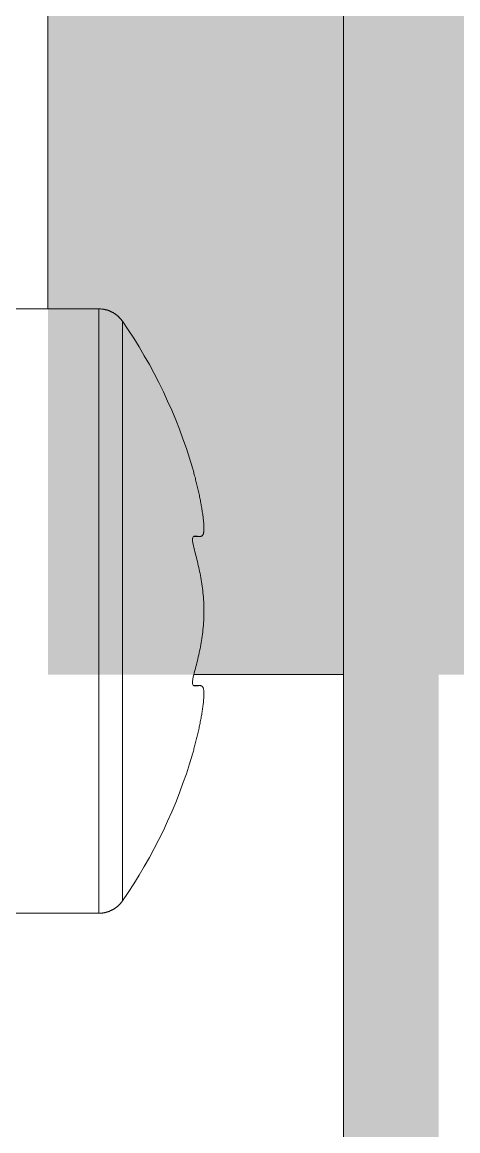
# Model space of a CAD drawing. Header units: millimetres. Extents: x 27500 to 33280, y -10980 to 420.
# Drawn here: x 28987.7 to 28994.55, y -6159.67 to -6142.24 of the extents above; entities that cross this region are included whole.
import ezdxf

# ---------------------------------------------------------------- set-up
doc = ezdxf.new("R2010")
doc.units = ezdxf.units.MM
doc.layers.add('CQEN_DETAIL', color=7, linetype='Continuous', lineweight=5, true_color=0x464d50)
doc.layers.add('CQEN_HARDWARE', color=7, linetype='Continuous', lineweight=5, true_color=0x848c8f)
doc.layers.add('LAYOUT_PARAMETERS', color=7, linetype='Continuous', plot=False)
doc.styles.add('LAYOUT_CONTACTOR_ARIAL', font='arial.ttf')
doc.styles.get("Standard").update_dxf_attribs({"font": 'arial.ttf'})

# ---------------------------------------------------------------- blocks, each defined once
blk = doc.blocks.new('SX_DYN_PLASTRON_KIT_G001')
at = {"layer": 'CQEN_HARDWARE'}
h = blk.add_hatch(color=256, dxfattribs=at)
h.paths.add_polyline_path([(21.253, 85.2), (21.253, 62.8), (21.246, 62.62), (21.225, 62.44), (21.19, 62.263), (21.141, 62.089), (21.078, 61.92), (21.003, 61.756), (20.914, 61.598), (20.814, 61.448), (20.702, 61.306), (20.58, 61.174), (20.447, 61.051), (20.305, 60.939), (20.155, 60.839), (19.997, 60.751), (19.833, 60.675), (19.664, 60.613), (19.49, 60.564), (19.313, 60.528), (19.134, 60.507), (18.953, 60.5), (-4.647, 60.5), (-4.647, 87.5), (18.953, 87.5), (19.134, 87.493), (19.313, 87.472), (19.49, 87.436), (19.664, 87.387), (19.833, 87.325), (19.997, 87.249), (20.155, 87.161), (20.305, 87.061), (20.447, 86.949), (20.58, 86.826), (20.702, 86.694), (20.814, 86.552), (20.914, 86.402), (21.003, 86.244), (21.078, 86.08), (21.141, 85.911), (21.19, 85.737), (21.225, 85.56), (21.246, 85.38)])
h.paths.add_polyline_path([(13.253, 77.5), (12.979, 77.489), (12.706, 77.457), (12.436, 77.403), (12.172, 77.329), (11.914, 77.234), (11.664, 77.119), (11.425, 76.984), (11.196, 76.832), (10.98, 76.661), (10.778, 76.475), (10.592, 76.273), (10.422, 76.057), (10.269, 75.829), (10.135, 75.589), (10.02, 75.339), (9.925, 75.082), (9.85, 74.817), (9.796, 74.548), (9.764, 74.275), (9.753, 74), (9.764, 73.725), (9.796, 73.452), (9.85, 73.183), (9.925, 72.918), (10.02, 72.661), (10.135, 72.411), (10.269, 72.171), (10.422, 71.943), (10.592, 71.727), (10.778, 71.525), (10.98, 71.339), (11.196, 71.168), (11.425, 71.016), (11.664, 70.881), (11.914, 70.766), (12.172, 70.671), (12.436, 70.597), (12.706, 70.543), (12.979, 70.511), (13.253, 70.5), (13.528, 70.511), (13.801, 70.543), (14.07, 70.597), (14.335, 70.671), (14.593, 70.766), (14.842, 70.881), (15.082, 71.016), (15.311, 71.168), (15.526, 71.339), (15.728, 71.525), (15.915, 71.727), (16.085, 71.943), (16.238, 72.171), (16.372, 72.411), (16.487, 72.661), (16.582, 72.918), (16.657, 73.183), (16.71, 73.452), (16.743, 73.725), (16.753, 74), (16.743, 74.275), (16.71, 74.548), (16.657, 74.817), (16.582, 75.082), (16.487, 75.339), (16.372, 75.589), (16.238, 75.829), (16.085, 76.057), (15.915, 76.273), (15.728, 76.475), (15.526, 76.661), (15.311, 76.832), (15.082, 76.984), (14.842, 77.119), (14.593, 77.234), (14.335, 77.329), (14.07, 77.403), (13.801, 77.457), (13.528, 77.489)], flags=0)
h = blk.add_hatch(color=256, dxfattribs=at)
h.paths.add_polyline_path([(-4.647, 60.5), (18.953, 60.5), (19.134, 60.507), (19.313, 60.528), (19.49, 60.564), (19.664, 60.613), (19.833, 60.675), (19.997, 60.751), (20.155, 60.839), (20.305, 60.939), (20.447, 61.051), (20.58, 61.174), (20.702, 61.306), (20.814, 61.448), (20.914, 61.598), (21.003, 61.756), (21.078, 61.92), (21.141, 62.089), (21.19, 62.263), (21.225, 62.44), (21.246, 62.62), (21.253, 62.8), (21.253, 85.2), (21.246, 85.38), (21.225, 85.56), (21.19, 85.737), (21.141, 85.911), (21.078, 86.08), (21.003, 86.244), (20.914, 86.402), (20.814, 86.552), (20.702, 86.694), (20.58, 86.826), (20.447, 86.949), (20.305, 87.061), (20.155, 87.161), (19.997, 87.249), (19.833, 87.325), (19.664, 87.387), (19.49, 87.436), (19.313, 87.472), (19.134, 87.493), (18.953, 87.5), (-4.647, 87.5)])
h.paths.add_polyline_path([(13.253, 77.5), (13.528, 77.489), (13.801, 77.457), (14.07, 77.403), (14.335, 77.329), (14.593, 77.234), (14.842, 77.119), (15.082, 76.984), (15.311, 76.832), (15.526, 76.661), (15.728, 76.475), (15.915, 76.273), (16.085, 76.057), (16.238, 75.829), (16.372, 75.589), (16.487, 75.339), (16.582, 75.082), (16.657, 74.817), (16.71, 74.548), (16.743, 74.275), (16.753, 74), (16.743, 73.725), (16.71, 73.452), (16.657, 73.183), (16.582, 72.918), (16.487, 72.661), (16.372, 72.411), (16.238, 72.171), (16.085, 71.943), (15.915, 71.727), (15.728, 71.525), (15.526, 71.339), (15.311, 71.168), (15.082, 71.016), (14.842, 70.881), (14.593, 70.766), (14.335, 70.671), (14.07, 70.597), (13.801, 70.543), (13.528, 70.511), (13.253, 70.5), (12.979, 70.511), (12.706, 70.543), (12.436, 70.597), (12.172, 70.671), (11.914, 70.766), (11.664, 70.881), (11.425, 71.016), (11.196, 71.168), (10.98, 71.339), (10.778, 71.525), (10.592, 71.727), (10.422, 71.943), (10.269, 72.171), (10.135, 72.411), (10.02, 72.661), (9.925, 72.918), (9.85, 73.183), (9.796, 73.452), (9.764, 73.725), (9.753, 74), (9.764, 74.275), (9.796, 74.548), (9.85, 74.817), (9.925, 75.082), (10.02, 75.339), (10.135, 75.589), (10.269, 75.829), (10.422, 76.057), (10.592, 76.273), (10.778, 76.475), (10.98, 76.661), (11.196, 76.832), (11.425, 76.984), (11.664, 77.119), (11.914, 77.234), (12.172, 77.329), (12.436, 77.403), (12.706, 77.457), (12.979, 77.489)], flags=0)
for points in [[(0, 63.5), (0, 64), (1.5, 64), (1.5, 63.5)], [(0, 2.1), (0, 63.5), (1.5, 63.5), (1.5, 2.1)]]:
    blk.add_hatch(color=256, dxfattribs=at).paths.add_polyline_path(points)
at = {"layer": 'CQEN_DETAIL'}
for p, q in [((0, 2.1), (0, 145.9)), ((-4.647, 81.75), (-4.647, 66.25)), ((-5.75, 66.25), (-3.844, 66.25)), ((0, 60.5), (-2.352, 60.5)), ((-5.75, 56.75), (-3.844, 56.75))]:
    blk.add_line(p, q, dxfattribs=at)
for points in [[(-3.844, 66.25), (-3.844, 66.245), (-3.844, 66.24), (-3.844, 66.234), (-3.844, 66.229), (-3.844, 66.224), (-3.844, 66.216), (-3.844, 66.2), (-3.844, 66.184), (-3.844, 66.169), (-3.844, 66.153), (-3.844, 66.138), (-3.844, 66.116), (-3.844, 66.09), (-3.844, 66.065), (-3.844, 66.039), (-3.844, 66.013), (-3.844, 65.987), (-3.844, 65.953), (-3.844, 65.917), (-3.844, 65.882), (-3.844, 65.846), (-3.844, 65.81), (-3.844, 65.773), (-3.844, 65.728), (-3.844, 65.683), (-3.844, 65.638), (-3.844, 65.593), (-3.844, 65.548), (-3.844, 65.499), (-3.844, 65.445), (-3.844, 65.391), (-3.844, 65.337), (-3.844, 65.283), (-3.844, 65.229), (-3.844, 65.169), (-3.844, 65.107), (-3.844, 65.045), (-3.844, 64.983), (-3.844, 64.921), (-3.844, 64.859), (-3.844, 64.789), (-3.844, 64.72), (-3.844, 64.65), (-3.844, 64.581), (-3.844, 64.511), (-3.844, 64.44), (-3.844, 64.364), (-3.844, 64.288), (-3.844, 64.212), (-3.844, 64.136), (-3.844, 64.06), (-3.844, 63.981), (-3.844, 63.899), (-3.844, 63.817), (-3.844, 63.736), (-3.844, 63.654), (-3.844, 63.573), (-3.844, 63.487), (-3.844, 63.401), (-3.844, 63.315), (-3.844, 63.229), (-3.844, 63.143), (-3.844, 63.056), (-3.844, 62.966), (-3.844, 62.877), (-3.844, 62.787), (-3.844, 62.698), (-3.844, 62.608), (-3.844, 62.518), (-3.844, 62.426), (-3.844, 62.334), (-3.844, 62.242), (-3.844, 62.15), (-3.844, 62.058), (-3.844, 61.965), (-3.844, 61.872), (-3.844, 61.779), (-3.844, 61.686), (-3.844, 61.593), (-3.844, 61.5)], [(-3.844, 66.25), (-3.839, 66.25), (-3.833, 66.25), (-3.828, 66.25), (-3.822, 66.249), (-3.817, 66.249), (-3.812, 66.249), (-3.806, 66.248), (-3.801, 66.248), (-3.795, 66.247), (-3.79, 66.247), (-3.785, 66.246), (-3.779, 66.245), (-3.774, 66.244), (-3.769, 66.244), (-3.763, 66.243), (-3.758, 66.242), (-3.753, 66.241), (-3.747, 66.239), (-3.742, 66.238), (-3.737, 66.237), (-3.731, 66.236), (-3.726, 66.234), (-3.721, 66.233), (-3.716, 66.231), (-3.711, 66.23), (-3.705, 66.228), (-3.7, 66.226), (-3.695, 66.225), (-3.69, 66.223), (-3.685, 66.221), (-3.68, 66.219), (-3.675, 66.217), (-3.67, 66.215), (-3.665, 66.213), (-3.66, 66.21), (-3.655, 66.208), (-3.65, 66.206), (-3.645, 66.204), (-3.64, 66.201), (-3.635, 66.199), (-3.631, 66.196), (-3.626, 66.193), (-3.621, 66.191), (-3.616, 66.188), (-3.612, 66.185), (-3.607, 66.183), (-3.603, 66.18), (-3.598, 66.177), (-3.593, 66.174), (-3.589, 66.171), (-3.584, 66.168), (-3.58, 66.164), (-3.576, 66.161), (-3.571, 66.158), (-3.567, 66.155), (-3.563, 66.151), (-3.559, 66.148), (-3.554, 66.144), (-3.55, 66.141), (-3.546, 66.137), (-3.542, 66.134), (-3.538, 66.13), (-3.534, 66.126), (-3.53, 66.122), (-3.526, 66.119), (-3.523, 66.115), (-3.519, 66.111), (-3.515, 66.107), (-3.511, 66.103), (-3.508, 66.099), (-3.504, 66.095), (-3.501, 66.091), (-3.497, 66.087), (-3.494, 66.082), (-3.49, 66.078), (-3.487, 66.074), (-3.484, 66.07), (-3.481, 66.065), (-3.477, 66.061), (-3.474, 66.056)], [(-3.474, 66.056), (-3.474, 66.051), (-3.474, 66.046), (-3.474, 66.041), (-3.474, 66.036), (-3.474, 66.031), (-3.474, 66.023), (-3.474, 66.008), (-3.474, 65.993), (-3.474, 65.978), (-3.474, 65.963), (-3.474, 65.948), (-3.474, 65.928), (-3.474, 65.903), (-3.474, 65.878), (-3.474, 65.854), (-3.474, 65.829), (-3.474, 65.804), (-3.474, 65.771), (-3.474, 65.737), (-3.474, 65.703), (-3.474, 65.669), (-3.474, 65.634), (-3.474, 65.599), (-3.474, 65.556), (-3.474, 65.512), (-3.474, 65.469), (-3.474, 65.426), (-3.474, 65.383), (-3.474, 65.336), (-3.474, 65.284), (-3.474, 65.232), (-3.474, 65.181), (-3.474, 65.129), (-3.474, 65.077), (-3.474, 65.02), (-3.474, 64.96), (-3.474, 64.901), (-3.474, 64.841), (-3.474, 64.781), (-3.474, 64.722), (-3.474, 64.655), (-3.474, 64.588), (-3.474, 64.522), (-3.474, 64.455), (-3.474, 64.388), (-3.474, 64.32), (-3.474, 64.247), (-3.474, 64.174), (-3.474, 64.101), (-3.474, 64.028), (-3.474, 63.955), (-3.474, 63.879), (-3.474, 63.801), (-3.474, 63.723), (-3.474, 63.645), (-3.474, 63.566), (-3.474, 63.488), (-3.474, 63.406), (-3.474, 63.323), (-3.474, 63.241), (-3.474, 63.158), (-3.474, 63.076), (-3.474, 62.993), (-3.474, 62.907), (-3.474, 62.821), (-3.474, 62.735), (-3.474, 62.649), (-3.474, 62.563), (-3.474, 62.476), (-3.474, 62.388), (-3.474, 62.3), (-3.474, 62.212), (-3.474, 62.123), (-3.474, 62.035), (-3.474, 61.946), (-3.474, 61.857), (-3.474, 61.768), (-3.474, 61.679), (-3.474, 61.589), (-3.474, 61.5)], [(-2.259, 62.671), (-2.255, 62.671), (-2.251, 62.672), (-2.247, 62.672), (-2.243, 62.673), (-2.24, 62.674), (-2.236, 62.675), (-2.232, 62.676), (-2.229, 62.678), (-2.226, 62.68), (-2.223, 62.682), (-2.22, 62.684), (-2.217, 62.687), (-2.214, 62.691), (-2.211, 62.694), (-2.209, 62.698), (-2.206, 62.703), (-2.204, 62.708), (-2.202, 62.714), (-2.2, 62.72), (-2.198, 62.726), (-2.197, 62.733), (-2.196, 62.741), (-2.194, 62.749), (-2.194, 62.758), (-2.193, 62.768), (-2.192, 62.779), (-2.192, 62.79), (-2.192, 62.801), (-2.192, 62.814), (-2.192, 62.827), (-2.193, 62.84), (-2.194, 62.855), (-2.195, 62.87), (-2.196, 62.885), (-2.197, 62.901), (-2.199, 62.917), (-2.201, 62.934), (-2.203, 62.951), (-2.205, 62.968), (-2.207, 62.986), (-2.21, 63.004), (-2.212, 63.023), (-2.215, 63.041), (-2.218, 63.06), (-2.221, 63.079), (-2.224, 63.098), (-2.227, 63.117), (-2.23, 63.137), (-2.234, 63.157), (-2.237, 63.176), (-2.241, 63.196), (-2.245, 63.216), (-2.249, 63.236), (-2.253, 63.257), (-2.257, 63.277), (-2.261, 63.297), (-2.265, 63.318), (-2.27, 63.338), (-2.274, 63.359), (-2.279, 63.379), (-2.283, 63.4), (-2.288, 63.421), (-2.293, 63.441), (-2.298, 63.462), (-2.303, 63.483), (-2.308, 63.503), (-2.313, 63.524), (-2.318, 63.544), (-2.323, 63.565), (-2.328, 63.585), (-2.333, 63.605), (-2.339, 63.625), (-2.344, 63.645), (-2.349, 63.664), (-2.354, 63.683), (-2.359, 63.701), (-2.364, 63.718), (-2.368, 63.734), (-2.372, 63.745), (-2.373, 63.75)], [(-2.328, 60.322), (-2.336, 60.322), (-2.344, 60.324), (-2.352, 60.326), (-2.36, 60.332), (-2.367, 60.342), (-2.372, 60.361), (-2.372, 60.392), (-2.367, 60.429), (-2.36, 60.465), (-2.352, 60.499), (-2.344, 60.531), (-2.336, 60.563), (-2.328, 60.595), (-2.319, 60.626), (-2.312, 60.657), (-2.304, 60.688), (-2.296, 60.719), (-2.289, 60.75), (-2.281, 60.781), (-2.274, 60.813), (-2.267, 60.844), (-2.261, 60.875), (-2.254, 60.907), (-2.248, 60.939), (-2.242, 60.971), (-2.236, 61.004), (-2.231, 61.036), (-2.226, 61.07), (-2.221, 61.103), (-2.216, 61.137), (-2.212, 61.172), (-2.208, 61.207), (-2.204, 61.242), (-2.201, 61.277), (-2.199, 61.313), (-2.196, 61.35), (-2.194, 61.386), (-2.193, 61.423), (-2.192, 61.461), (-2.192, 61.498), (-2.192, 61.536), (-2.193, 61.573), (-2.194, 61.61), (-2.196, 61.646), (-2.198, 61.683), (-2.201, 61.719), (-2.204, 61.754), (-2.208, 61.79), (-2.211, 61.825), (-2.216, 61.859), (-2.22, 61.893), (-2.225, 61.927), (-2.23, 61.96), (-2.236, 61.993), (-2.241, 62.025), (-2.247, 62.058), (-2.253, 62.09), (-2.26, 62.121), (-2.267, 62.153), (-2.273, 62.184), (-2.281, 62.215), (-2.288, 62.247), (-2.295, 62.278), (-2.303, 62.309), (-2.311, 62.34), (-2.319, 62.371), (-2.327, 62.402), (-2.335, 62.433), (-2.343, 62.465), (-2.351, 62.498), (-2.359, 62.532), (-2.366, 62.568), (-2.372, 62.605), (-2.372, 62.638), (-2.367, 62.657), (-2.36, 62.668), (-2.352, 62.673), (-2.344, 62.676), (-2.336, 62.678), (-2.328, 62.678)], [(-2.355, 62.671), (-2.354, 62.671), (-2.353, 62.671), (-2.352, 62.671), (-2.351, 62.671), (-2.349, 62.671), (-2.348, 62.671), (-2.347, 62.671), (-2.346, 62.671), (-2.345, 62.671), (-2.343, 62.671), (-2.342, 62.671), (-2.341, 62.671), (-2.34, 62.671), (-2.339, 62.671), (-2.337, 62.671), (-2.336, 62.671), (-2.335, 62.671), (-2.334, 62.671), (-2.333, 62.671), (-2.331, 62.671), (-2.33, 62.671), (-2.329, 62.671), (-2.328, 62.671), (-2.327, 62.671), (-2.325, 62.671), (-2.324, 62.671), (-2.323, 62.671), (-2.322, 62.671), (-2.321, 62.671), (-2.319, 62.671), (-2.318, 62.671), (-2.317, 62.671), (-2.316, 62.671), (-2.315, 62.671), (-2.313, 62.671), (-2.312, 62.671), (-2.311, 62.671), (-2.31, 62.671), (-2.309, 62.671), (-2.307, 62.671), (-2.306, 62.671), (-2.305, 62.671), (-2.304, 62.671), (-2.303, 62.671), (-2.301, 62.671), (-2.3, 62.671), (-2.299, 62.671), (-2.298, 62.671), (-2.297, 62.671), (-2.295, 62.671), (-2.294, 62.671), (-2.293, 62.671), (-2.292, 62.671), (-2.291, 62.671), (-2.289, 62.671), (-2.288, 62.671), (-2.287, 62.671), (-2.286, 62.671), (-2.285, 62.671), (-2.283, 62.671), (-2.282, 62.671), (-2.281, 62.671), (-2.28, 62.671), (-2.279, 62.671), (-2.277, 62.671), (-2.276, 62.671), (-2.275, 62.671), (-2.274, 62.671), (-2.272, 62.671), (-2.271, 62.671), (-2.27, 62.671), (-2.269, 62.671), (-2.268, 62.671), (-2.266, 62.671), (-2.265, 62.671), (-2.264, 62.671), (-2.263, 62.671), (-2.262, 62.671), (-2.26, 62.671), (-2.259, 62.671)], [(-2.336, 62.678), (-2.336, 62.678), (-2.335, 62.678), (-2.335, 62.678), (-2.335, 62.678), (-2.335, 62.678), (-2.335, 62.678), (-2.335, 62.678), (-2.335, 62.678), (-2.335, 62.678), (-2.335, 62.678), (-2.335, 62.678), (-2.334, 62.678), (-2.334, 62.678), (-2.334, 62.678), (-2.334, 62.678), (-2.334, 62.678), (-2.334, 62.678), (-2.334, 62.678), (-2.334, 62.678), (-2.334, 62.678), (-2.334, 62.678), (-2.333, 62.678), (-2.333, 62.678), (-2.333, 62.678), (-2.333, 62.678), (-2.333, 62.678), (-2.333, 62.678), (-2.333, 62.678), (-2.333, 62.678), (-2.333, 62.678), (-2.333, 62.678), (-2.332, 62.678), (-2.332, 62.678), (-2.332, 62.678), (-2.332, 62.678), (-2.332, 62.678), (-2.332, 62.678), (-2.332, 62.678), (-2.332, 62.678), (-2.332, 62.678), (-2.332, 62.678), (-2.332, 62.678), (-2.331, 62.678), (-2.331, 62.678), (-2.331, 62.678), (-2.331, 62.678), (-2.331, 62.678), (-2.331, 62.678), (-2.331, 62.678), (-2.331, 62.678), (-2.331, 62.678), (-2.331, 62.678), (-2.33, 62.678), (-2.33, 62.678), (-2.33, 62.678), (-2.33, 62.678), (-2.33, 62.678), (-2.33, 62.678), (-2.33, 62.678), (-2.33, 62.678), (-2.33, 62.678), (-2.33, 62.678), (-2.329, 62.678), (-2.329, 62.678), (-2.329, 62.678), (-2.329, 62.678), (-2.329, 62.678), (-2.329, 62.678), (-2.329, 62.678), (-2.329, 62.678), (-2.329, 62.678), (-2.329, 62.678), (-2.328, 62.678), (-2.328, 62.678), (-2.328, 62.678), (-2.328, 62.678), (-2.328, 62.678), (-2.328, 62.678), (-2.328, 62.678), (-2.328, 62.678)], [(-2.328, 62.678), (-2.327, 62.678), (-2.326, 62.678), (-2.325, 62.678), (-2.324, 62.678), (-2.323, 62.678), (-2.322, 62.678), (-2.321, 62.678), (-2.32, 62.678), (-2.319, 62.678), (-2.318, 62.678), (-2.318, 62.678), (-2.317, 62.678), (-2.316, 62.678), (-2.315, 62.677), (-2.314, 62.677), (-2.313, 62.677), (-2.312, 62.677), (-2.311, 62.677), (-2.31, 62.677), (-2.309, 62.677), (-2.308, 62.677), (-2.308, 62.677), (-2.307, 62.676), (-2.306, 62.676), (-2.305, 62.676), (-2.304, 62.676), (-2.303, 62.676), (-2.302, 62.676), (-2.301, 62.676), (-2.3, 62.675), (-2.299, 62.675), (-2.299, 62.675), (-2.298, 62.675), (-2.297, 62.675), (-2.296, 62.675), (-2.295, 62.675), (-2.294, 62.675), (-2.293, 62.674), (-2.292, 62.674), (-2.292, 62.674), (-2.291, 62.674), (-2.29, 62.674), (-2.289, 62.674), (-2.288, 62.674), (-2.287, 62.674), (-2.286, 62.674), (-2.286, 62.673), (-2.285, 62.673), (-2.284, 62.673), (-2.283, 62.673), (-2.282, 62.673), (-2.281, 62.673), (-2.281, 62.673), (-2.28, 62.673), (-2.279, 62.673), (-2.278, 62.673), (-2.277, 62.672), (-2.277, 62.672), (-2.276, 62.672), (-2.275, 62.672), (-2.274, 62.672), (-2.273, 62.672), (-2.272, 62.672), (-2.272, 62.672), (-2.271, 62.672), (-2.27, 62.672), (-2.269, 62.672), (-2.269, 62.672), (-2.268, 62.672), (-2.267, 62.671), (-2.266, 62.671), (-2.265, 62.671), (-2.265, 62.671), (-2.264, 62.671), (-2.263, 62.671), (-2.262, 62.671), (-2.262, 62.671), (-2.261, 62.671), (-2.26, 62.671), (-2.259, 62.671)], [(-3.844, 61.5), (-3.844, 61.407), (-3.844, 61.314), (-3.844, 61.221), (-3.844, 61.128), (-3.844, 61.035), (-3.844, 60.942), (-3.844, 60.85), (-3.844, 60.758), (-3.844, 60.666), (-3.844, 60.574), (-3.844, 60.482), (-3.844, 60.392), (-3.844, 60.302), (-3.844, 60.213), (-3.844, 60.123), (-3.844, 60.034), (-3.844, 59.944), (-3.844, 59.857), (-3.844, 59.771), (-3.844, 59.685), (-3.844, 59.599), (-3.844, 59.513), (-3.844, 59.427), (-3.844, 59.346), (-3.844, 59.264), (-3.844, 59.183), (-3.844, 59.101), (-3.844, 59.019), (-3.844, 58.94), (-3.844, 58.864), (-3.844, 58.788), (-3.844, 58.712), (-3.844, 58.636), (-3.844, 58.56), (-3.844, 58.489), (-3.844, 58.419), (-3.844, 58.35), (-3.844, 58.28), (-3.844, 58.211), (-3.844, 58.141), (-3.844, 58.079), (-3.844, 58.017), (-3.844, 57.955), (-3.844, 57.893), (-3.844, 57.831), (-3.844, 57.771), (-3.844, 57.717), (-3.844, 57.663), (-3.844, 57.609), (-3.844, 57.555), (-3.844, 57.501), (-3.844, 57.452), (-3.844, 57.407), (-3.844, 57.362), (-3.844, 57.317), (-3.844, 57.272), (-3.844, 57.227), (-3.844, 57.19), (-3.844, 57.154), (-3.844, 57.118), (-3.844, 57.083), (-3.844, 57.047), (-3.844, 57.013), (-3.844, 56.987), (-3.844, 56.961), (-3.844, 56.935), (-3.844, 56.91), (-3.844, 56.884), (-3.844, 56.862), (-3.844, 56.847), (-3.844, 56.831), (-3.844, 56.816), (-3.844, 56.8), (-3.844, 56.784), (-3.844, 56.776), (-3.844, 56.771), (-3.844, 56.766), (-3.844, 56.76), (-3.844, 56.755), (-3.844, 56.75)], [(-3.474, 61.5), (-3.474, 61.411), (-3.474, 61.321), (-3.474, 61.232), (-3.474, 61.143), (-3.474, 61.054), (-3.474, 60.965), (-3.474, 60.877), (-3.474, 60.788), (-3.474, 60.7), (-3.474, 60.612), (-3.474, 60.524), (-3.474, 60.437), (-3.474, 60.351), (-3.474, 60.265), (-3.474, 60.179), (-3.474, 60.093), (-3.474, 60.007), (-3.474, 59.924), (-3.474, 59.842), (-3.474, 59.759), (-3.474, 59.677), (-3.474, 59.594), (-3.474, 59.512), (-3.474, 59.434), (-3.474, 59.355), (-3.474, 59.277), (-3.474, 59.199), (-3.474, 59.121), (-3.474, 59.045), (-3.474, 58.972), (-3.474, 58.899), (-3.474, 58.826), (-3.474, 58.753), (-3.474, 58.68), (-3.474, 58.612), (-3.474, 58.545), (-3.474, 58.478), (-3.474, 58.412), (-3.474, 58.345), (-3.474, 58.278), (-3.474, 58.219), (-3.474, 58.159), (-3.474, 58.099), (-3.474, 58.04), (-3.474, 57.98), (-3.474, 57.923), (-3.474, 57.871), (-3.474, 57.819), (-3.474, 57.768), (-3.474, 57.716), (-3.474, 57.664), (-3.474, 57.617), (-3.474, 57.574), (-3.474, 57.531), (-3.474, 57.488), (-3.474, 57.444), (-3.474, 57.401), (-3.474, 57.366), (-3.474, 57.331), (-3.474, 57.297), (-3.474, 57.263), (-3.474, 57.229), (-3.474, 57.196), (-3.474, 57.171), (-3.474, 57.146), (-3.474, 57.122), (-3.474, 57.097), (-3.474, 57.072), (-3.474, 57.052), (-3.474, 57.037), (-3.474, 57.022), (-3.474, 57.007), (-3.474, 56.992), (-3.474, 56.977), (-3.474, 56.969), (-3.474, 56.964), (-3.474, 56.959), (-3.474, 56.954), (-3.474, 56.949), (-3.474, 56.944)], [(-2.373, 59.25), (-2.372, 59.255), (-2.368, 59.266), (-2.364, 59.281), (-2.359, 59.298), (-2.354, 59.316), (-2.349, 59.335), (-2.344, 59.354), (-2.339, 59.374), (-2.334, 59.393), (-2.329, 59.413), (-2.323, 59.433), (-2.318, 59.453), (-2.313, 59.474), (-2.308, 59.494), (-2.303, 59.514), (-2.298, 59.535), (-2.293, 59.555), (-2.289, 59.576), (-2.284, 59.596), (-2.279, 59.617), (-2.275, 59.637), (-2.27, 59.657), (-2.266, 59.678), (-2.262, 59.698), (-2.258, 59.718), (-2.254, 59.738), (-2.25, 59.758), (-2.246, 59.778), (-2.242, 59.798), (-2.238, 59.818), (-2.235, 59.837), (-2.231, 59.857), (-2.228, 59.876), (-2.225, 59.895), (-2.222, 59.914), (-2.219, 59.933), (-2.216, 59.951), (-2.213, 59.97), (-2.211, 59.988), (-2.208, 60.006), (-2.206, 60.024), (-2.204, 60.042), (-2.202, 60.059), (-2.2, 60.076), (-2.198, 60.093), (-2.197, 60.109), (-2.195, 60.125), (-2.194, 60.14), (-2.193, 60.154), (-2.193, 60.168), (-2.192, 60.182), (-2.192, 60.195), (-2.192, 60.207), (-2.192, 60.218), (-2.193, 60.229), (-2.193, 60.239), (-2.194, 60.248), (-2.195, 60.257), (-2.197, 60.265), (-2.198, 60.272), (-2.2, 60.279), (-2.202, 60.285), (-2.204, 60.291), (-2.206, 60.296), (-2.208, 60.301), (-2.211, 60.305), (-2.213, 60.309), (-2.216, 60.312), (-2.219, 60.315), (-2.222, 60.318), (-2.225, 60.32), (-2.229, 60.322), (-2.232, 60.324), (-2.236, 60.325), (-2.239, 60.326), (-2.243, 60.327), (-2.247, 60.328), (-2.251, 60.328), (-2.255, 60.329), (-2.259, 60.329)], [(-2.356, 60.329), (-2.355, 60.329), (-2.354, 60.329), (-2.352, 60.329), (-2.351, 60.329), (-2.35, 60.329), (-2.349, 60.329), (-2.347, 60.329), (-2.346, 60.329), (-2.345, 60.329), (-2.344, 60.329), (-2.343, 60.329), (-2.341, 60.329), (-2.34, 60.329), (-2.339, 60.329), (-2.338, 60.329), (-2.337, 60.329), (-2.335, 60.329), (-2.334, 60.329), (-2.333, 60.329), (-2.332, 60.329), (-2.331, 60.329), (-2.329, 60.329), (-2.328, 60.329), (-2.327, 60.329), (-2.326, 60.329), (-2.325, 60.329), (-2.323, 60.329), (-2.322, 60.329), (-2.321, 60.329), (-2.32, 60.329), (-2.318, 60.329), (-2.317, 60.329), (-2.316, 60.329), (-2.315, 60.329), (-2.314, 60.329), (-2.312, 60.329), (-2.311, 60.329), (-2.31, 60.329), (-2.309, 60.329), (-2.308, 60.329), (-2.306, 60.329), (-2.305, 60.329), (-2.304, 60.329), (-2.303, 60.329), (-2.302, 60.329), (-2.3, 60.329), (-2.299, 60.329), (-2.298, 60.329), (-2.297, 60.329), (-2.296, 60.329), (-2.294, 60.329), (-2.293, 60.329), (-2.292, 60.329), (-2.291, 60.329), (-2.289, 60.329), (-2.288, 60.329), (-2.287, 60.329), (-2.286, 60.329), (-2.285, 60.329), (-2.283, 60.329), (-2.282, 60.329), (-2.281, 60.329), (-2.28, 60.329), (-2.279, 60.329), (-2.277, 60.329), (-2.276, 60.329), (-2.275, 60.329), (-2.274, 60.329), (-2.273, 60.329), (-2.271, 60.329), (-2.27, 60.329), (-2.269, 60.329), (-2.268, 60.329), (-2.267, 60.329), (-2.265, 60.329), (-2.264, 60.329), (-2.263, 60.329), (-2.262, 60.329), (-2.26, 60.329), (-2.259, 60.329)], [(-2.332, 60.322), (-2.332, 60.322), (-2.332, 60.322), (-2.332, 60.322), (-2.332, 60.322), (-2.332, 60.322), (-2.331, 60.322), (-2.331, 60.322), (-2.331, 60.322), (-2.331, 60.322), (-2.331, 60.322), (-2.331, 60.322), (-2.331, 60.322), (-2.331, 60.322), (-2.331, 60.322), (-2.331, 60.322), (-2.331, 60.322), (-2.331, 60.322), (-2.331, 60.322), (-2.331, 60.322), (-2.331, 60.322), (-2.331, 60.322), (-2.331, 60.322), (-2.331, 60.322), (-2.331, 60.322), (-2.331, 60.322), (-2.33, 60.322), (-2.33, 60.322), (-2.33, 60.322), (-2.33, 60.322), (-2.33, 60.322), (-2.33, 60.322), (-2.33, 60.322), (-2.33, 60.322), (-2.33, 60.322), (-2.33, 60.322), (-2.33, 60.322), (-2.33, 60.322), (-2.33, 60.322), (-2.33, 60.322), (-2.33, 60.322), (-2.33, 60.322), (-2.33, 60.322), (-2.33, 60.322), (-2.33, 60.322), (-2.33, 60.322), (-2.329, 60.322), (-2.329, 60.322), (-2.329, 60.322), (-2.329, 60.322), (-2.329, 60.322), (-2.329, 60.322), (-2.329, 60.322), (-2.329, 60.322), (-2.329, 60.322), (-2.329, 60.322), (-2.329, 60.322), (-2.329, 60.322), (-2.329, 60.322), (-2.329, 60.322), (-2.329, 60.322), (-2.329, 60.322), (-2.329, 60.322), (-2.329, 60.322), (-2.329, 60.322), (-2.328, 60.322), (-2.328, 60.322), (-2.328, 60.322), (-2.328, 60.322), (-2.328, 60.322), (-2.328, 60.322), (-2.328, 60.322), (-2.328, 60.322), (-2.328, 60.322), (-2.328, 60.322), (-2.328, 60.322), (-2.328, 60.322), (-2.328, 60.322), (-2.328, 60.322), (-2.328, 60.322), (-2.328, 60.322)], [(-2.259, 60.329), (-2.26, 60.329), (-2.261, 60.329), (-2.262, 60.329), (-2.262, 60.329), (-2.263, 60.329), (-2.264, 60.329), (-2.265, 60.329), (-2.265, 60.329), (-2.266, 60.329), (-2.267, 60.329), (-2.268, 60.328), (-2.269, 60.328), (-2.269, 60.328), (-2.27, 60.328), (-2.271, 60.328), (-2.272, 60.328), (-2.272, 60.328), (-2.273, 60.328), (-2.274, 60.328), (-2.275, 60.328), (-2.276, 60.328), (-2.277, 60.328), (-2.277, 60.328), (-2.278, 60.328), (-2.279, 60.327), (-2.28, 60.327), (-2.281, 60.327), (-2.281, 60.327), (-2.282, 60.327), (-2.283, 60.327), (-2.284, 60.327), (-2.285, 60.327), (-2.286, 60.327), (-2.286, 60.326), (-2.287, 60.326), (-2.288, 60.326), (-2.289, 60.326), (-2.29, 60.326), (-2.291, 60.326), (-2.292, 60.326), (-2.292, 60.326), (-2.293, 60.326), (-2.294, 60.325), (-2.295, 60.325), (-2.296, 60.325), (-2.297, 60.325), (-2.298, 60.325), (-2.299, 60.325), (-2.299, 60.325), (-2.3, 60.324), (-2.301, 60.324), (-2.302, 60.324), (-2.303, 60.324), (-2.304, 60.324), (-2.305, 60.324), (-2.306, 60.324), (-2.307, 60.324), (-2.308, 60.323), (-2.308, 60.323), (-2.309, 60.323), (-2.31, 60.323), (-2.311, 60.323), (-2.312, 60.323), (-2.313, 60.323), (-2.314, 60.323), (-2.315, 60.323), (-2.316, 60.323), (-2.317, 60.322), (-2.318, 60.322), (-2.318, 60.322), (-2.319, 60.322), (-2.32, 60.322), (-2.321, 60.322), (-2.322, 60.322), (-2.323, 60.322), (-2.324, 60.322), (-2.325, 60.322), (-2.326, 60.322), (-2.327, 60.322), (-2.328, 60.322)], [(-2.259, 60.329), (-2.258, 60.329), (-2.257, 60.329), (-2.257, 60.329), (-2.256, 60.329), (-2.255, 60.329), (-2.254, 60.329), (-2.253, 60.329), (-2.252, 60.328), (-2.251, 60.328), (-2.25, 60.328), (-2.249, 60.328), (-2.248, 60.328), (-2.248, 60.328), (-2.247, 60.328), (-2.246, 60.328), (-2.245, 60.328), (-2.244, 60.328), (-2.243, 60.327), (-2.243, 60.327), (-2.242, 60.327), (-2.241, 60.327), (-2.24, 60.327), (-2.239, 60.326), (-2.238, 60.326), (-2.238, 60.326), (-2.237, 60.326), (-2.236, 60.326), (-2.235, 60.325), (-2.234, 60.325), (-2.234, 60.325), (-2.233, 60.324), (-2.232, 60.324), (-2.231, 60.324), (-2.231, 60.323), (-2.23, 60.323), (-2.229, 60.323), (-2.228, 60.322), (-2.228, 60.322), (-2.227, 60.322), (-2.226, 60.321), (-2.226, 60.321), (-2.225, 60.32), (-2.224, 60.32), (-2.223, 60.319), (-2.223, 60.319), (-2.222, 60.318), (-2.221, 60.318), (-2.221, 60.317), (-2.22, 60.317), (-2.219, 60.316), (-2.219, 60.315), (-2.218, 60.315), (-2.217, 60.314), (-2.217, 60.313), (-2.216, 60.313), (-2.216, 60.312), (-2.215, 60.311), (-2.214, 60.311), (-2.214, 60.31), (-2.213, 60.309), (-2.213, 60.308), (-2.212, 60.307), (-2.211, 60.307), (-2.211, 60.306), (-2.21, 60.305), (-2.21, 60.304), (-2.209, 60.303), (-2.209, 60.302), (-2.208, 60.301), (-2.208, 60.3), (-2.207, 60.299), (-2.207, 60.298), (-2.206, 60.297), (-2.206, 60.296), (-2.205, 60.295), (-2.205, 60.294), (-2.204, 60.293), (-2.204, 60.291), (-2.203, 60.29), (-2.203, 60.289)], [(-3.844, 56.75), (-3.839, 56.75), (-3.833, 56.75), (-3.828, 56.75), (-3.822, 56.751), (-3.817, 56.751), (-3.812, 56.751), (-3.806, 56.752), (-3.801, 56.752), (-3.795, 56.753), (-3.79, 56.753), (-3.785, 56.754), (-3.779, 56.755), (-3.774, 56.756), (-3.769, 56.756), (-3.763, 56.757), (-3.758, 56.758), (-3.753, 56.759), (-3.747, 56.761), (-3.742, 56.762), (-3.737, 56.763), (-3.731, 56.764), (-3.726, 56.766), (-3.721, 56.767), (-3.716, 56.769), (-3.711, 56.77), (-3.705, 56.772), (-3.7, 56.774), (-3.695, 56.775), (-3.69, 56.777), (-3.685, 56.779), (-3.68, 56.781), (-3.675, 56.783), (-3.67, 56.785), (-3.665, 56.787), (-3.66, 56.79), (-3.655, 56.792), (-3.65, 56.794), (-3.645, 56.796), (-3.64, 56.799), (-3.635, 56.801), (-3.631, 56.804), (-3.626, 56.807), (-3.621, 56.809), (-3.616, 56.812), (-3.612, 56.815), (-3.607, 56.817), (-3.603, 56.82), (-3.598, 56.823), (-3.593, 56.826), (-3.589, 56.829), (-3.584, 56.832), (-3.58, 56.836), (-3.576, 56.839), (-3.571, 56.842), (-3.567, 56.845), (-3.563, 56.849), (-3.559, 56.852), (-3.554, 56.856), (-3.55, 56.859), (-3.546, 56.863), (-3.542, 56.866), (-3.538, 56.87), (-3.534, 56.874), (-3.53, 56.878), (-3.526, 56.881), (-3.523, 56.885), (-3.519, 56.889), (-3.515, 56.893), (-3.511, 56.897), (-3.508, 56.901), (-3.504, 56.905), (-3.501, 56.909), (-3.497, 56.913), (-3.494, 56.918), (-3.49, 56.922), (-3.487, 56.926), (-3.484, 56.93), (-3.481, 56.935), (-3.477, 56.939), (-3.474, 56.944)]]:
    blk.add_lwpolyline(points, dxfattribs=at)
for start, end in [(16.3348, 34.7179), (325.2821, 343.6652)]:
    blk.add_arc((-10.05, 61.5), 8, start, end, dxfattribs=at)
blk = doc.blocks.new('*U497')
blk.add_blockref('SX_DYN_PLASTRON_KIT_G001', (0, 0))
at = {"flags": 1}
for tag in ['WIDTH_MM', 'SOURCE_BLOCK', 'MODEL', 'HEIGHT_MM']:
    blk.add_attdef(tag, (0, 0), '', height=1, dxfattribs=at)
at = {"layer": 'LAYOUT_PARAMETERS', "style": 'LAYOUT_CONTACTOR_ARIAL', "flags": 1}
for tag in ['ARTICLE', 'APERTURE_HEIGHT_MM', 'APERTURE_WIDTH_MM', 'VIEW', 'SOURCE', 'CABINET_SECTION_WIDTH_MM', 'ROW_PITCH_MM', 'PLASTRON_WIDTH_MM', 'PLASTRON_HEIGHT_MM', 'ROWS', 'NOTE', 'MODULES_PER_ROW']:
    blk.add_attdef(tag, (0, 0), '', height=1.7, dxfattribs=at)

msp = doc.modelspace()

# ---------------------------------------------------------------- block references
msp.add_blockref('*U497', (28992.75, -6213))

doc.saveas('drawing.dxf')
